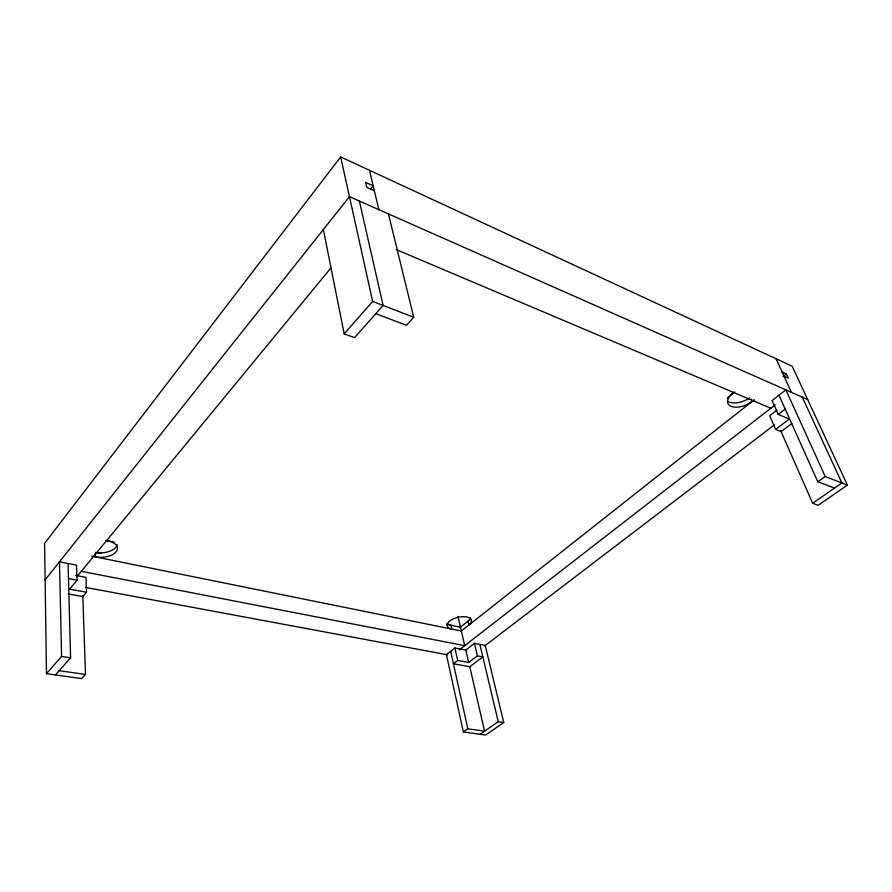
<?xml version="1.0" encoding="UTF-8"?>
<svg xmlns="http://www.w3.org/2000/svg" width="892" height="892" viewBox="0 0 892 892"><rect width="100%" height="100%" fill="white"/><g stroke="black" fill="none" stroke-linecap="round" stroke-linejoin="round"><path stroke-width="1.34" d="M780.701 430.725L812.668 503.289L818.165 505.273L847.4 485.081L792.196 366.244L340.655 156.936L44.6 543.384L46.473 673.683L81.663 678.6L85.487 674.441L82.789 595.6M45.124 579.878L349.452 196.653L807.65 399.527M370.537 189.037L373.157 185.792L365.631 182.358L366.79 187.32L374.339 190.743M77.125 576.422L331.133 267.678M46.473 673.683L61.593 656.434L59.485 561.804L76.489 565.149L77.058 580.19L69.665 589.144L86.513 592.243L85.978 577.38L75.63 575.396M86.513 592.243L82.822 596.603L68.16 593.949M359.365 201.035L383.114 305.454L354.559 337.644L344.189 333.887L372.644 301.407L340.655 156.936M55.393 674.921L70.602 657.783L68.071 563.488M388.444 213.913L413.732 317.296L406.406 325.279L375.833 313.649M727.225 398.066L734.818 391.956M459.77 627.723L470.664 619.081M747.262 399.661L749.436 397.932M783.12 376.569L786.398 373.971L788.327 378.186L784.035 376.246M460.673 631.558L754.342 399.683M454.875 647.982L446.413 654.583L463.361 731.953L485.594 735.064L503.746 722.52L485.248 645.473L474.477 643.355L465.78 650.067L454.875 647.982L457.73 660.47L453.426 663.782L469.783 666.748L482.84 656.88L477.41 655.854L468.679 662.488L457.73 660.47M459.358 649.8L775.181 404.879M776.965 410.153L769.696 415.75L775.639 429.409L781.102 431.65L791.918 423.477M847.4 485.081L825.212 476.495L785.863 389.871L772.115 400.586L778.237 414.401L785.161 409.082M484.624 645.953L774.468 424.837M775.639 429.409L789.286 419.05L778.237 414.401M463.361 731.953L467.832 728.797L484.579 731.184L469.716 666.48M778.961 395.256L817.774 481.747L825.212 476.495M480.086 734.294L498.238 721.695L503.746 722.52M812.668 503.289L841.925 482.962L802.276 397.141M59.14 670.695L85.487 674.441M61.593 656.434L70.602 657.783M85.442 587.393L447.762 654.839M68.472 578.573L77.058 580.19M81.317 571.326L464.699 645.652L457.986 616.394M91.642 556.129L461.342 631.023M95.556 552.404L100.997 553.519M446.847 624.389L460.462 627.176M105.992 540.463L114.165 542.202M817.774 481.747L834.511 488.114M372.644 301.407L413.732 317.296M396.204 249.57L770.866 408.224M782.106 372.02L786.398 373.971M776.051 358.762L791.382 392.313M751.343 399.248L752.246 401.344A15.967 8.574 -22.9 0 1 736.301 407.198A15.967 8.574 -22.9 0 1 727.482 401.601L727.66 399.973A15.967 8.574 -22.9 0 1 732.7 393.082M369.455 170.283L378.866 209.665M465.78 650.067L468.679 662.488M479.885 644.414L498.238 721.695M474.477 643.355L477.41 655.854M450.65 651.283L467.832 728.797M323.35 229.512L344.189 333.887M95.043 553.43L95.176 556.842A15.844 8.463 -2.9 0 0 111.901 554.947A15.844 8.463 -2.9 0 0 116.919 546.138L115.982 544.778A15.844 8.463 -2.9 0 0 105.669 540.53M470.497 617.922A12.477 5.887 -12.9 0 1 467.977 621.211L468.88 625.069A12.499 5.865 -12.9 0 0 471.545 620.732L471.31 619.739A12.499 5.865 -12.9 0 0 457.841 617.353A12.499 5.865 -12.9 0 0 447.059 625.437L447.327 626.429A12.499 5.865 -12.9 0 0 451.776 629.083L450.906 625.214A12.477 5.887 -12.9 0 1 447.093 623.43M117.153 544.499A15.8 8.485 -2.8 0 1 97.574 552.683M748.299 398.657A15.922 8.608 -23 0 1 727.861 401.288"/></g></svg>
